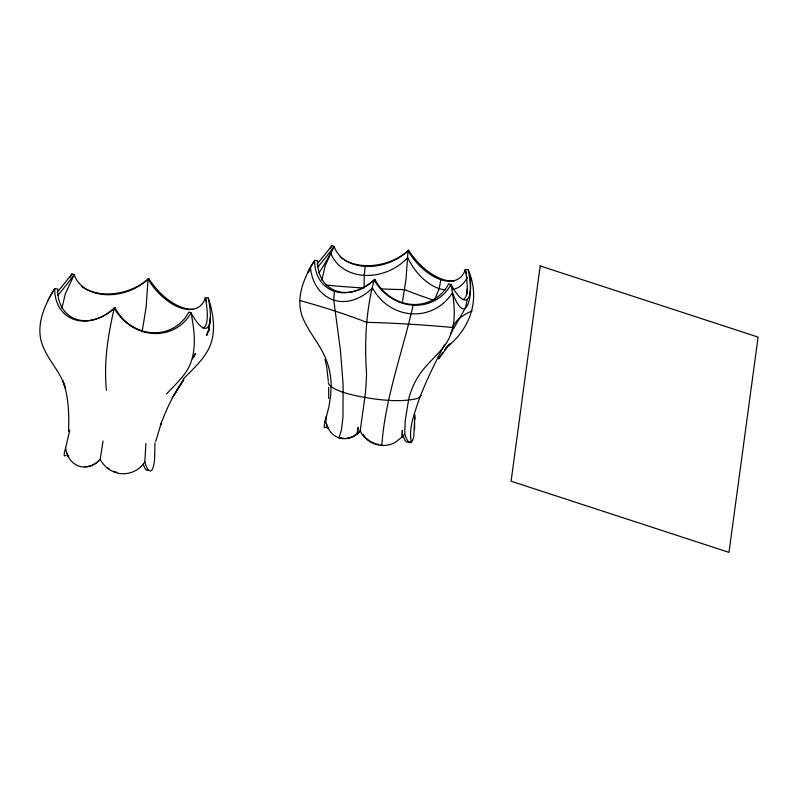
<?xml version="1.0" encoding="UTF-8"?>
<svg xmlns="http://www.w3.org/2000/svg" width="798" height="798" viewBox="0 0 798 798"><rect width="100%" height="100%" fill="white"/><g stroke="black" fill="none" stroke-linecap="round" stroke-linejoin="round"><path stroke-width="1.2" d="M402.252 436.875L402.292 430.601L402.232 436.895L394.701 442.73A27.88 26.374 87.3 0 1 360.147 431.09L353.504 436.237L349.873 437.783A27.88 21.486 -73.6 0 1 325.564 419.798L328.896 406.94L330.691 395.419L331.15 385.115A75.93 70.015 -51 0 0 326.302 360.058C320.547 344.936 309.135 332.886 302.881 318.023C294.761 298.392 304.148 277.185 314.641 260.467L317.584 260.647A44.299 33.576 -55.7 0 0 336.477 291.071A44.299 33.576 -55.7 0 0 374.861 279.35A44.299 40.768 56.8 0 0 412.187 304.417A44.299 40.768 56.8 0 0 448.705 283.779L450.98 284.527A46.763 12.12 72.2 0 0 467.399 299.27L465.434 307.958L450.92 333.185M364.137 288.028L364.237 275.36L365.185 266.352A44.299 32.329 -17.9 0 1 334.163 246.373L331.878 245.634A46.763 2.943 -53.2 0 1 317.035 263.998M154.942 442.82L154.662 457.613A27.88 6.424 85 0 1 144.787 462.052L141.944 465.623A27.88 26.374 87.3 0 1 100.209 459.379L97.017 462.271A27.88 21.486 -73.6 0 1 65.626 448.087L69.755 430.092M414.88 414.531L413.783 436.356A27.88 6.424 85 0 1 404.726 433.763L401.883 437.334M414.81 419.618L414.84 416.965M328.706 398.501L328.636 387.22M414.601 429.324L414.591 422.701M144.787 462.052L145.924 443.528M404.726 433.763L405.254 420.406L408.736 398.801A75.93 56.239 83.8 0 1 418.391 376.307C426.062 363.978 438.172 355.319 446.232 343.31C457.473 325.853 454.74 303.829 450.98 284.527A46.763 42.863 54.9 0 1 413.115 305.175C402.701 351.798 385.195 397.414 381.803 445.434L380.865 444.676M68.558 431.339C69.177 414.062 68.668 396.806 62.892 380.786L65.197 387.828C60.977 372.427 48.738 361.025 42.942 346.312C34.823 326.681 44.209 305.474 54.703 288.756L57.646 288.936A44.299 33.576 -55.7 0 0 76.538 319.35A44.299 33.576 -55.7 0 0 114.922 307.629A44.299 40.768 56.8 0 0 152.238 332.706A44.299 40.768 56.8 0 0 188.767 312.068L191.041 312.806A46.763 12.12 72.2 0 0 207.46 327.559A46.763 12.12 72.2 0 0 208.278 297.973L205.335 297.794A44.299 25.147 52.8 0 1 180.947 307.988A44.299 25.147 52.8 0 1 148.069 279.091A44.299 32.329 -17.9 0 1 105.246 294.642A44.299 32.329 -17.9 0 1 74.224 274.662L71.94 273.914A46.763 2.943 -53.2 0 1 57.097 292.287M308.646 272.427A46.763 2.943 -53.2 0 1 314.641 260.467A46.763 35.331 -54.4 0 0 334.402 291.29L333.744 300.048L340.427 350.292L343.14 384.766L342.96 417.234L341.474 429.843L338.951 437.873L341.035 437.643A25.257 19.441 -76.4 0 0 343.26 438.192M210.353 317.325L208.757 330.492L206.582 335.439L209.445 327.838L208.757 330.492L209.934 321.943M103.032 440.955L100.209 459.379M357.374 433.603L358.252 427.349L356.955 433.982M61.905 308.427L65.276 293.953L74.224 274.662A44.299 2.973 -54.1 0 1 57.925 295.22M321.843 280.138L325.215 265.664L334.163 246.373A44.299 2.973 -54.1 0 1 317.863 266.931M402.511 301.295L406.032 279.17L408.007 250.801L408.666 250.233A46.763 26.154 52 0 0 454.212 280.966M446.092 347.778C470.511 328.596 480.885 299.25 468.217 269.684L465.274 269.505A44.299 25.147 52.8 0 1 440.885 279.709L439.169 288.577L434.73 299.559M142.094 331.759L146.094 307.459L148.069 279.091L148.727 278.522A46.763 26.154 52 0 0 193.236 309.325M324.856 422.252L326.522 416.207L324.108 426.461A27.88 3.352 -65.3 0 0 325.654 427.1M155.74 441.503L161.056 423.638L160.777 424.476C166.333 409.135 173.505 394.272 182.842 380.855L172.917 396.965M65.626 448.087L64.818 450.9A27.88 3.352 -65.3 0 0 65.715 455.389M324.756 422.611L325.564 419.798M69.965 277.724L71.94 273.914M330.402 248.487L331.878 245.634M444.546 344.886C434.81 363.13 425.623 381.733 418.461 401.165C414.252 414.332 408.466 428.177 411.349 442.222L408.337 441.683A25.257 5.686 86.8 0 1 403.329 436.177M192.458 358.891L195.58 353.315L193.256 357.444M173.874 395.299L183.859 379.569M442.78 352.566L438.561 358.901L449.464 344.387L444.616 349.973L450.421 343.449M166.573 393.973C174.503 385.085 183.979 377.225 189.266 366.312C197.016 349.524 194.383 330.332 191.041 312.806A46.763 42.863 54.9 0 1 153.176 333.464A46.763 42.863 54.9 0 1 114.254 308.198A46.763 35.331 -54.4 0 1 74.463 319.579A46.763 35.331 -54.4 0 1 54.703 288.756A46.763 2.943 -53.2 0 0 48.229 300.497M183.051 379.259C191.879 370.043 201.804 361.514 208.009 350.162C216.727 333.993 213.744 314.671 208.278 297.973M100.029 459.658L97.994 461.743A25.257 19.441 -76.4 0 1 84.458 466.621M360.088 431.249L357.933 433.454A25.257 19.441 -76.4 0 1 345.554 438.391M114.922 307.629L114.254 308.198C107.979 335.08 103.59 362.731 106.453 390.372M374.861 279.35L374.192 279.918A46.763 35.331 -54.4 0 1 334.402 291.29M360.806 430.521L360.147 431.09L365.035 396.187A75.93 13.775 -80 0 0 366.531 373.195C364.387 341.873 365.943 310.392 374.192 279.918A46.763 42.863 54.9 0 0 413.115 305.175M326.661 427.279L328.666 427.628A25.257 3.232 -67 0 1 327.3 425.154M466.501 273.874L465.274 269.505A44.299 11.401 73.2 0 1 462.481 299.509M206.253 301.065L205.335 297.794A44.299 11.401 73.2 0 1 202.542 327.798M325.025 359.339L326.631 366.422L328.317 381.095M68.728 455.917A25.257 3.232 -67 0 1 67.361 453.444M148.398 469.972A25.257 5.686 86.8 0 1 143.391 464.466M116.757 472.316A25.257 23.9 -87.2 0 1 113.735 471.329M109.067 468.775A25.257 23.9 -87.2 0 1 107.361 467.458M148.727 278.522A46.763 33.676 -17.3 0 1 81.895 286.602M468.217 269.684A46.763 12.12 72.2 0 1 467.399 299.27M470.361 277.325A49.356 12.948 80.1 0 1 465.434 307.958A49.356 11.052 79.8 0 1 452.416 292.776A49.356 46.683 71.7 0 1 411.688 313.804A49.356 46.045 73.9 0 1 372.486 287.978A49.356 37.316 -66 0 1 333.744 300.048A49.356 38.573 -65.7 0 1 310.492 267.739A49.356 5.785 -60.2 0 0 308.906 271.739M472.027 310.861A319.31 68.02 7.7 0 0 452.705 327.499A319.31 68.02 7.7 0 0 366.621 322.332A319.31 68.02 7.7 0 0 299.858 300.527M408.666 250.233A46.763 33.676 -17.3 0 1 344.616 260.088M342.731 258.931A46.763 33.676 -17.3 0 1 340.118 257.006M440.885 279.709A44.299 25.147 52.8 0 1 408.007 250.801A44.299 32.329 -17.9 0 1 365.185 266.352M467.419 277.155A47.192 30.533 62.6 0 1 452.885 289.494M445.094 289.883A47.192 30.533 62.6 0 1 407.708 257.654A47.192 38.723 -25.9 0 1 330.711 253.036A47.192 5.277 -63.4 0 1 318.851 273.076M433.304 300.068A264.627 56.369 7.7 0 1 404.606 289.624A264.627 56.369 7.7 0 1 381.334 288.916M362.98 287.958A264.627 56.369 7.7 0 1 326.272 285.105M420.995 395.359A42.114 8.968 7.7 0 1 408.486 399.998L405.793 400.307A42.114 8.968 7.7 0 1 364.895 397.384L360.955 396.696A42.114 8.968 7.7 0 1 331.09 386.352L329.843 385.354A42.114 8.968 7.7 0 1 328.367 382.571M378.771 444.446A25.257 23.9 -87.2 0 1 376.696 444.027M375.678 443.748A25.257 23.9 -87.2 0 1 369.893 441.085M369.005 440.486A25.257 23.9 -87.2 0 1 365.723 437.703M364.975 436.915A25.257 23.9 -87.2 0 1 362.96 434.341M467.279 289.095A47.192 11.112 83 0 1 466.75 294.821M540.196 265.943L511.089 481.214L728.993 552.366L758.1 337.095L540.196 265.943"/></g></svg>
